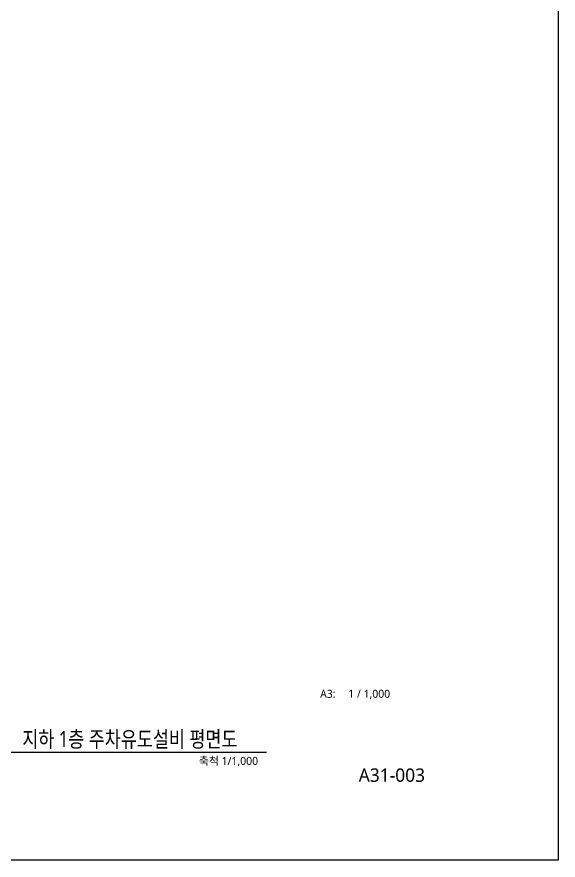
# Model space of a CAD drawing. Header units: millimetres. Extents: x 75184266 to 76346726, y -35077925 to -33679385.
# Drawn here: x 75562154 to 75663669, y -35077925 to -34919967 of the extents above; entities that cross this region are included whole.
import ezdxf
from ezdxf.enums import TextEntityAlignment as Align

# ---------------------------------------------------------------- set-up
doc = ezdxf.new("R2010")
doc.units = ezdxf.units.MM
doc.header["$LTSCALE"] = 50
doc.header["$MEASUREMENT"] = 0
for name, color, linetype in [('AA-XXXX-TEX1', 3, 'CONTINUOUS'), ('AZ-TEX2', 6, 'CONTINUOUS'), ('TEX1', 7, 'CONTINUOUS'), ('Y-TEX', 3, 'CONTINUOUS')]:
    doc.layers.add(name, color=color, linetype=linetype)
doc.layers.add('XR-기준층$0$XR-지하3층$0$DEFPOINT', color=142, linetype='CONTINUOUS', plot=False)
doc.styles.add('ANU-TEXT 0', font='', dxfattribs={"width": 0.8})
doc.styles.add('HY울릉도M', font='')
doc.styles.add('TITLE-L', font='', dxfattribs={"width": 0.8})
doc.styles.get('ANU-TEXT 0').set_extended_font_data('Malgun Gothic')
doc.styles.get('HY울릉도M').set_extended_font_data('Malgun Gothic')
doc.styles.get('TITLE-L').set_extended_font_data('Malgun Gothic')

msp = doc.modelspace()

# ---------------------------------------------------------------- linework, layer by layer
at = {"layer": 'XR-기준층$0$XR-지하3층$0$DEFPOINT', "ltscale": 0.5}
for points in [[(75663667, -35077925), (75243667, -35077925), (75243667, -34780925), (75663667, -34780925)], [(75663669, -35077925), (75243669, -35077925), (75243669, -34780925), (75663669, -34780925)]]:
    msp.add_lwpolyline(points, close=True, dxfattribs=at)
at = {"layer": 'Y-TEX', "color": 0}
msp.add_lwpolyline([(75558367, -35057720), (75609004, -35057720)], dxfattribs=at)

# ---------------------------------------------------------------- texts
at = {"layer": 'AA-XXXX-TEX1', "style": 'ANU-TEXT 0', "width": 0.8}
msp.add_text('지하 1층 주차유도설비 평면도', height=3000, dxfattribs=at).set_placement((75563170, -35056764))
at = {"layer": 'AZ-TEX2', "style": 'TITLE-L'}
for s, p in [('A3: ', (75619031, -35047514)), ('1 / 1,000', (75624317, -35047514))]:
    msp.add_text(s, height=1498.2, dxfattribs=at).set_placement(p)
at = {"layer": 'AZ-TEX2', "color": 4, "style": 'TITLE-L'}
msp.add_text('A31-003', height=2500, dxfattribs=at).set_placement((75638705, -35063253), align=Align.RIGHT)
at = {"layer": 'TEX1', "style": 'HY울릉도M'}
msp.add_text('축척 1/1,000', height=1500, dxfattribs=at).set_placement((75607395, -35060085), align=Align.RIGHT)

doc.saveas('drawing.dxf')
